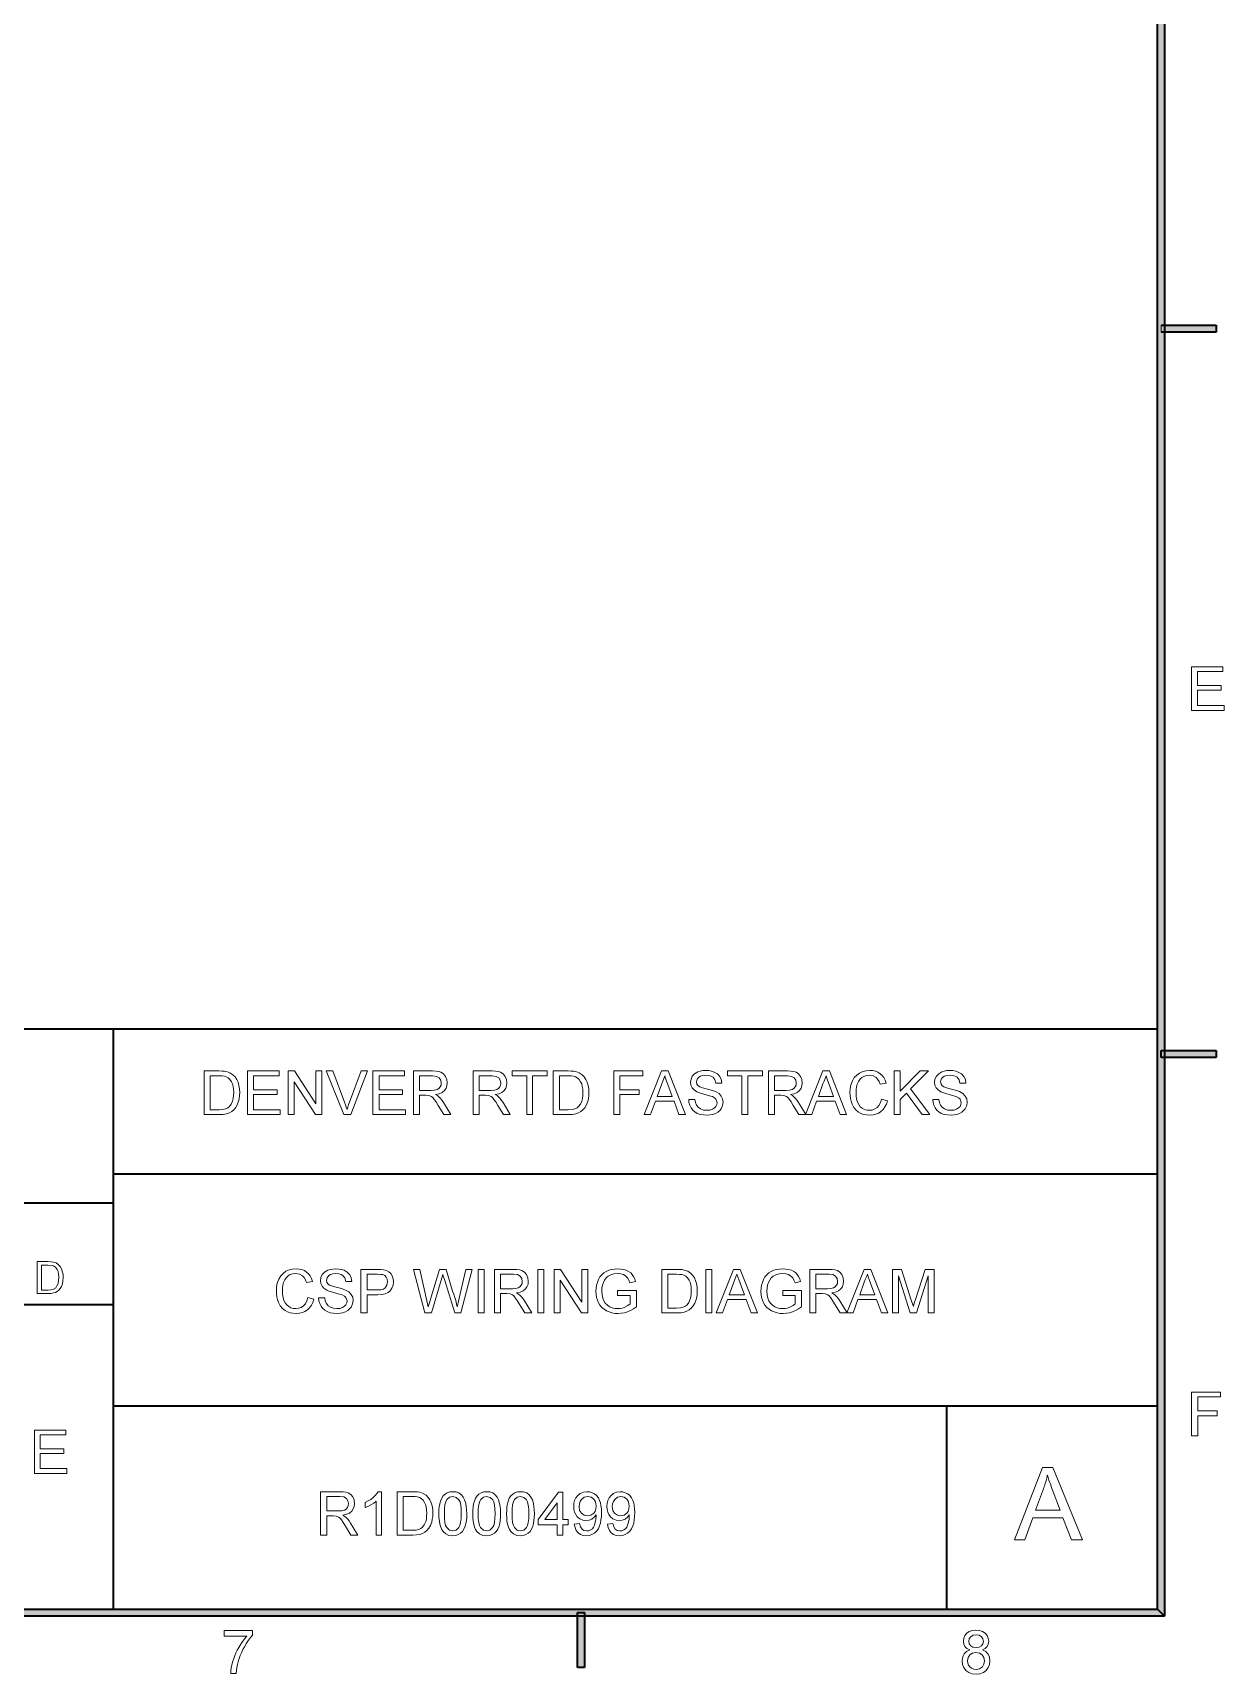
# Model space of a CAD drawing. Extents: x 23 to 417, y 3 to 294.
# Drawn here: x 332.2 to 414.4, y 5.8 to 118.9 of the extents above; entities that cross this region are included whole.
import ezdxf

# ---------------------------------------------------------------- set-up
doc = ezdxf.new("R2010")
doc.units = 0

msp = doc.modelspace()

# ---------------------------------------------------------------- linework, layer by layer
at = {"color": 7, "lineweight": 35}
for p, q in [((409.76, 10.24), (409.76, 286.76)), ((410.24, 287.24), (410.24, 9.76)), ((30.24, 50.24), (409.76, 50.24)), ((337.76, 10.24), (337.76, 50.24)), ((337.76, 40.24), (409.76, 40.24)), ((250.76, 38.24), (337.76, 38.24)), ((250.76, 31.24), (337.76, 31.24)), ((337.76, 24.24), (409.76, 24.24)), ((30.24, 10.24), (409.76, 10.24)), ((410.24, 9.76), (29.76, 9.76))]:
    msp.add_line(p, q, dxfattribs=at)
at = {"color": 7, "lineweight": 35, "ltscale": 0.095}
for p, q in [((410, 98.74), (413.8, 98.74)), ((413.8, 98.26), (410, 98.26)), ((410.01, 48.74), (413.81, 48.74)), ((413.81, 48.26), (410.01, 48.26)), ((369.76, 6.2), (369.76, 10)), ((370.24, 10), (370.24, 6.2))]:
    msp.add_line(p, q, dxfattribs=at)
at = {"color": 7, "lineweight": 13, "ltscale": 0.011875}
msp.add_line((410, 98.26), (410, 98.74), dxfattribs=at)
at = {"color": 7, "lineweight": 35, "ltscale": 0.011875}
for p, q in [((413.8, 98.74), (413.8, 98.26)), ((410.01, 48.26), (410.01, 48.74)), ((413.81, 48.74), (413.81, 48.26))]:
    msp.add_line(p, q, dxfattribs=at)
at = {"color": 7, "lineweight": 35, "ltscale": 0.35}
msp.add_line((395.2, 24.24), (395.2, 10.24), dxfattribs=at)
at = {"color": 7, "lineweight": 35, "ltscale": 0.016793}
for p, q in [((410.24, 9.76), (409.76, 10.24)), ((409.76, 10.24), (410.24, 9.76))]:
    msp.add_line(p, q, dxfattribs=at)
at = {"color": 7, "lineweight": 35, "ltscale": 0.011874}
for p, q in [((369.76, 10), (370.24, 10)), ((370.24, 6.2), (369.76, 6.2))]:
    msp.add_line(p, q, dxfattribs=at)
at = {"color": 7, "lineweight": 13}
for points in [[(412.1, 72.19), (412.1, 75.19), (414.27, 75.19), (414.27, 74.86), (412.52, 74.86), (412.52, 73.9), (414.15, 73.9), (414.15, 73.57), (412.52, 73.57), (412.52, 72.53), (414.35, 72.53), (414.35, 72.19)], [(344.01, 44.33), (344.01, 47.33), (345.04, 47.33), (345.25, 47.32), (345.43, 47.31), (345.57, 47.29), (345.8, 47.2), (346, 47.07), (346.15, 46.92), (346.26, 46.75), (346.36, 46.56), (346.42, 46.34), (346.46, 46.1), (346.47, 45.84), (346.46, 45.63), (346.44, 45.42), (346.39, 45.24), (346.3, 45), (346.19, 44.8), (346.06, 44.65), (345.92, 44.53), (345.76, 44.44), (345.56, 44.38), (345.34, 44.34), (345.09, 44.33)], [(344.43, 44.66), (345.05, 44.66), (345.31, 44.68), (345.5, 44.72), (345.65, 44.79), (345.77, 44.88), (345.89, 45.04), (345.98, 45.26), (346.02, 45.44), (346.05, 45.63), (346.06, 45.85), (346.05, 46.08), (346.02, 46.27), (345.97, 46.44), (345.91, 46.59), (345.8, 46.74), (345.68, 46.86), (345.54, 46.93), (345.42, 46.97), (345.25, 46.99), (345.04, 46.99), (344.43, 46.99)], [(347.01, 44.33), (347.01, 47.33), (349.18, 47.33), (349.18, 46.99), (347.43, 46.99), (347.43, 46.04), (349.06, 46.04), (349.06, 45.7), (347.43, 45.7), (347.43, 44.66), (349.26, 44.66), (349.26, 44.33)], [(349.81, 44.33), (349.81, 47.33), (350.25, 47.33), (351.72, 45.06), (351.72, 47.33), (352.14, 47.33), (352.14, 44.33), (351.7, 44.33), (350.22, 46.59), (350.22, 44.33)], [(353.65, 44.33), (352.44, 47.33), (352.89, 47.33), (353.7, 45.17), (353.77, 45), (353.82, 44.84), (353.87, 44.68), (353.92, 44.84), (353.97, 45.01), (354.03, 45.17), (354.85, 47.33), (355.29, 47.33), (354.13, 44.33)], [(355.66, 44.33), (355.66, 47.33), (357.83, 47.33), (357.83, 46.99), (356.08, 46.99), (356.08, 46.04), (357.7, 46.04), (357.7, 45.7), (356.08, 45.7), (356.08, 44.66), (357.91, 44.66), (357.91, 44.33)], [(358.45, 44.33), (358.45, 47.33), (359.76, 47.33), (360, 47.32), (360.19, 47.29), (360.34, 47.25), (360.52, 47.14), (360.66, 46.96), (360.75, 46.75), (360.78, 46.51), (360.76, 46.31), (360.7, 46.14), (360.59, 45.98), (360.43, 45.85), (360.23, 45.76), (359.97, 45.7), (360.11, 45.63), (360.21, 45.55), (360.32, 45.44), (360.42, 45.3), (360.52, 45.15), (361.02, 44.33), (360.54, 44.33), (360.16, 44.96), (360.01, 45.2), (359.89, 45.37), (359.78, 45.5), (359.69, 45.57), (359.52, 45.65), (359.31, 45.66), (358.87, 45.66), (358.87, 44.33)], [(358.87, 45.99), (359.68, 45.99), (359.91, 46.01), (360.08, 46.05), (360.21, 46.13), (360.29, 46.23), (360.35, 46.36), (360.37, 46.5), (360.33, 46.7), (360.22, 46.86), (360.04, 46.96), (359.78, 46.99), (358.87, 46.99)], [(362.56, 44.33), (362.56, 47.33), (363.87, 47.33), (364.11, 47.32), (364.3, 47.29), (364.46, 47.25), (364.64, 47.14), (364.78, 46.96), (364.87, 46.75), (364.9, 46.51), (364.87, 46.31), (364.81, 46.14), (364.7, 45.98), (364.54, 45.85), (364.34, 45.76), (364.09, 45.7), (364.22, 45.63), (364.32, 45.55), (364.43, 45.44), (364.53, 45.3), (364.63, 45.15), (365.13, 44.33), (364.65, 44.33), (364.27, 44.96), (364.12, 45.2), (364, 45.37), (363.9, 45.5), (363.8, 45.57), (363.63, 45.65), (363.42, 45.66), (362.98, 45.66), (362.98, 44.33)], [(362.98, 45.99), (363.8, 45.99), (364.03, 46.01), (364.2, 46.05), (364.32, 46.13), (364.41, 46.23), (364.46, 46.36), (364.48, 46.5), (364.44, 46.7), (364.34, 46.86), (364.15, 46.96), (363.89, 46.99), (362.98, 46.99)], [(366.26, 44.33), (366.26, 46.99), (365.26, 46.99), (365.26, 47.33), (367.67, 47.33), (367.67, 46.99), (366.67, 46.99), (366.67, 44.33)], [(368.09, 44.33), (368.09, 47.33), (369.11, 47.33), (369.33, 47.32), (369.5, 47.31), (369.64, 47.29), (369.88, 47.2), (370.08, 47.07), (370.22, 46.92), (370.34, 46.75), (370.43, 46.56), (370.5, 46.34), (370.54, 46.1), (370.55, 45.84), (370.54, 45.63), (370.51, 45.42), (370.47, 45.24), (370.38, 45), (370.27, 44.8), (370.14, 44.65), (370, 44.53), (369.83, 44.44), (369.64, 44.38), (369.42, 44.34), (369.16, 44.33)], [(368.51, 44.66), (369.13, 44.66), (369.39, 44.68), (369.58, 44.72), (369.73, 44.79), (369.84, 44.88), (369.96, 45.04), (370.06, 45.26), (370.1, 45.44), (370.12, 45.63), (370.13, 45.85), (370.12, 46.08), (370.09, 46.27), (370.05, 46.44), (369.98, 46.59), (369.88, 46.74), (369.75, 46.86), (369.62, 46.93), (369.49, 46.97), (369.33, 46.99), (369.12, 46.99), (368.51, 46.99)], [(372.26, 44.33), (372.26, 47.33), (374.26, 47.33), (374.26, 46.99), (372.67, 46.99), (372.67, 46.04), (374.01, 46.04), (374.01, 45.7), (372.67, 45.7), (372.67, 44.33)], [(374.36, 44.33), (375.55, 47.33), (376.01, 47.33), (377.2, 44.33), (376.76, 44.33), (376.42, 45.24), (375.14, 45.24), (374.8, 44.33)], [(375.26, 45.58), (376.3, 45.58), (376, 46.39), (375.91, 46.62), (375.84, 46.83), (375.78, 46.99), (375.71, 46.81), (375.64, 46.63), (375.57, 46.44)], [(377.43, 45.37), (377.85, 45.37), (377.89, 45.15), (377.96, 44.97), (378.08, 44.83), (378.25, 44.72), (378.46, 44.64), (378.69, 44.62), (378.89, 44.64), (379.06, 44.69), (379.21, 44.78), (379.31, 44.89), (379.37, 45.02), (379.39, 45.15), (379.31, 45.39), (379.21, 45.48), (379.06, 45.56), (378.95, 45.6), (378.78, 45.65), (378.56, 45.71), (378.32, 45.77), (378.13, 45.84), (378, 45.9), (377.8, 46.02), (377.66, 46.17), (377.58, 46.35), (377.56, 46.55), (377.59, 46.77), (377.68, 46.97), (377.84, 47.14), (378.06, 47.27), (378.23, 47.32), (378.41, 47.36), (378.6, 47.37), (378.82, 47.36), (379.01, 47.32), (379.19, 47.26), (379.41, 47.14), (379.58, 46.96), (379.68, 46.74), (379.72, 46.49), (379.31, 46.49), (379.24, 46.73), (379.11, 46.9), (378.98, 46.98), (378.82, 47.02), (378.62, 47.04), (378.41, 47.02), (378.25, 46.98), (378.13, 46.9), (378.01, 46.76), (377.97, 46.58), (378, 46.43), (378.08, 46.31), (378.19, 46.24), (378.38, 46.17), (378.64, 46.1), (378.92, 46.03), (379.13, 45.96), (379.28, 45.91), (379.52, 45.77), (379.68, 45.6), (379.77, 45.41), (379.81, 45.18), (379.77, 44.95), (379.67, 44.73), (379.57, 44.6), (379.43, 44.49), (379.28, 44.4), (379.1, 44.34), (378.91, 44.3), (378.7, 44.29), (378.45, 44.3), (378.22, 44.34), (378.02, 44.41), (377.85, 44.51), (377.71, 44.64), (377.59, 44.79), (377.51, 44.97), (377.45, 45.16)], [(381.1, 44.33), (381.1, 46.99), (380.1, 46.99), (380.1, 47.33), (382.51, 47.33), (382.51, 46.99), (381.51, 46.99), (381.51, 44.33)], [(382.93, 44.33), (382.93, 47.33), (384.24, 47.33), (384.48, 47.32), (384.67, 47.29), (384.83, 47.25), (385, 47.14), (385.14, 46.96), (385.23, 46.75), (385.26, 46.51), (385.24, 46.31), (385.18, 46.14), (385.07, 45.98), (384.91, 45.85), (384.71, 45.76), (384.45, 45.7), (384.59, 45.63), (384.69, 45.55), (384.8, 45.44), (384.9, 45.3), (385, 45.15), (385.5, 44.33), (385.02, 44.33), (384.64, 44.96), (384.49, 45.2), (384.37, 45.37), (384.26, 45.5), (384.17, 45.57), (384, 45.65), (383.79, 45.66), (383.35, 45.66), (383.35, 44.33)], [(383.35, 45.99), (384.16, 45.99), (384.39, 46.01), (384.56, 46.05), (384.69, 46.13), (384.77, 46.23), (384.83, 46.36), (384.85, 46.5), (384.81, 46.7), (384.71, 46.86), (384.52, 46.96), (384.26, 46.99), (383.35, 46.99)], [(385.48, 44.33), (386.67, 47.33), (387.13, 47.33), (388.32, 44.33), (387.88, 44.33), (387.54, 45.24), (386.25, 45.24), (385.92, 44.33)], [(386.38, 45.58), (387.42, 45.58), (387.12, 46.39), (387.03, 46.62), (386.96, 46.83), (386.9, 46.99), (386.83, 46.81), (386.76, 46.63), (386.69, 46.44)], [(390.72, 45.38), (391.13, 45.28), (391.06, 45.05), (390.96, 44.85), (390.84, 44.68), (390.69, 44.54), (390.53, 44.43), (390.34, 44.35), (390.14, 44.3), (389.92, 44.29), (389.7, 44.3), (389.49, 44.34), (389.31, 44.4), (389.15, 44.48), (388.97, 44.63), (388.82, 44.82), (388.7, 45.05), (388.64, 45.24), (388.59, 45.44), (388.56, 45.64), (388.55, 45.85), (388.56, 46.08), (388.59, 46.29), (388.65, 46.48), (388.72, 46.66), (388.85, 46.88), (389.02, 47.05), (389.21, 47.19), (389.43, 47.29), (389.66, 47.35), (389.91, 47.37), (390.12, 47.36), (390.31, 47.31), (390.48, 47.24), (390.64, 47.14), (390.77, 47.02), (390.89, 46.87), (390.98, 46.7), (391.05, 46.5), (390.63, 46.41), (390.56, 46.61), (390.46, 46.77), (390.35, 46.89), (390.14, 47), (389.89, 47.04), (389.69, 47.02), (389.51, 46.96), (389.36, 46.87), (389.23, 46.75), (389.13, 46.6), (389.05, 46.43), (389, 46.24), (388.98, 46.05), (388.97, 45.85), (388.98, 45.61), (389.01, 45.39), (389.07, 45.19), (389.16, 45.01), (389.26, 44.87), (389.4, 44.76), (389.55, 44.68), (389.71, 44.64), (389.88, 44.62), (390.08, 44.64), (390.26, 44.71), (390.42, 44.81), (390.55, 44.96), (390.65, 45.15)], [(391.59, 44.33), (391.59, 47.33), (392.01, 47.33), (392.01, 45.94), (393.4, 47.33), (393.97, 47.33), (392.73, 46.09), (394.05, 44.33), (393.54, 44.33), (392.44, 45.8), (392.01, 45.37), (392.01, 44.33)], [(394.26, 45.37), (394.67, 45.37), (394.72, 45.15), (394.79, 44.97), (394.91, 44.83), (395.08, 44.72), (395.28, 44.64), (395.51, 44.62), (395.71, 44.64), (395.89, 44.69), (396.03, 44.78), (396.14, 44.89), (396.2, 45.02), (396.22, 45.15), (396.14, 45.39), (396.04, 45.48), (395.88, 45.56), (395.78, 45.6), (395.61, 45.65), (395.38, 45.71), (395.15, 45.77), (394.96, 45.84), (394.82, 45.9), (394.63, 46.02), (394.49, 46.17), (394.41, 46.35), (394.38, 46.55), (394.41, 46.77), (394.51, 46.97), (394.67, 47.14), (394.88, 47.27), (395.05, 47.32), (395.24, 47.36), (395.43, 47.37), (395.64, 47.36), (395.84, 47.32), (396.01, 47.26), (396.24, 47.14), (396.4, 46.96), (396.51, 46.74), (396.55, 46.49), (396.13, 46.49), (396.07, 46.73), (395.94, 46.9), (395.81, 46.98), (395.65, 47.02), (395.45, 47.04), (395.24, 47.02), (395.08, 46.98), (394.95, 46.9), (394.84, 46.76), (394.8, 46.58), (394.83, 46.43), (394.91, 46.31), (395.02, 46.24), (395.21, 46.17), (395.47, 46.1), (395.74, 46.03), (395.96, 45.96), (396.11, 45.91), (396.34, 45.77), (396.5, 45.6), (396.6, 45.41), (396.63, 45.18), (396.6, 44.95), (396.5, 44.73), (396.39, 44.6), (396.26, 44.49), (396.1, 44.4), (395.93, 44.34), (395.74, 44.3), (395.53, 44.29), (395.27, 44.3), (395.05, 44.34), (394.85, 44.41), (394.68, 44.51), (394.54, 44.64), (394.42, 44.79), (394.33, 44.97), (394.28, 45.16)], [(332.5, 31.99), (332.5, 34.19), (333.25, 34.19), (333.47, 34.18), (333.63, 34.16), (333.81, 34.1), (333.95, 34), (334.11, 33.83), (334.21, 33.62), (334.26, 33.46), (334.29, 33.29), (334.3, 33.1), (334.28, 32.86), (334.24, 32.66), (334.17, 32.48), (334.09, 32.34), (334, 32.22), (333.89, 32.14), (333.77, 32.07), (333.63, 32.03), (333.47, 32), (333.28, 31.99)], [(332.8, 32.23), (333.26, 32.23), (333.45, 32.24), (333.59, 32.27), (333.78, 32.39), (333.87, 32.51), (333.94, 32.67), (333.98, 32.87), (333.99, 33.11), (333.98, 33.32), (333.94, 33.5), (333.88, 33.65), (333.76, 33.8), (333.62, 33.9), (333.47, 33.93), (333.25, 33.94), (332.8, 33.94)], [(351.16, 31.71), (351.58, 31.61), (351.51, 31.38), (351.41, 31.18), (351.29, 31.01), (351.14, 30.87), (350.97, 30.76), (350.79, 30.68), (350.59, 30.63), (350.37, 30.61), (350.14, 30.63), (349.94, 30.66), (349.76, 30.72), (349.6, 30.81), (349.42, 30.96), (349.27, 31.15), (349.15, 31.38), (349.08, 31.57), (349.03, 31.76), (349.01, 31.97), (349, 32.18), (349.01, 32.4), (349.04, 32.61), (349.09, 32.81), (349.17, 32.99), (349.3, 33.2), (349.46, 33.38), (349.66, 33.52), (349.88, 33.62), (350.11, 33.68), (350.36, 33.7), (350.56, 33.68), (350.75, 33.64), (350.93, 33.57), (351.08, 33.47), (351.22, 33.34), (351.33, 33.2), (351.43, 33.02), (351.5, 32.83), (351.08, 32.74), (351, 32.94), (350.91, 33.09), (350.8, 33.21), (350.59, 33.33), (350.34, 33.36), (350.13, 33.34), (349.96, 33.29), (349.8, 33.2), (349.67, 33.07), (349.57, 32.93), (349.5, 32.75), (349.45, 32.57), (349.42, 32.37), (349.41, 32.18), (349.42, 31.94), (349.46, 31.71), (349.52, 31.51), (349.6, 31.34), (349.71, 31.2), (349.85, 31.09), (350, 31.01), (350.16, 30.96), (350.33, 30.95), (350.53, 30.97), (350.71, 31.03), (350.87, 31.14), (351, 31.29), (351.09, 31.48)], [(351.91, 31.7), (352.33, 31.7), (352.37, 31.47), (352.45, 31.3), (352.56, 31.15), (352.73, 31.04), (352.94, 30.97), (353.17, 30.95), (353.37, 30.96), (353.55, 31.02), (353.69, 31.11), (353.79, 31.22), (353.85, 31.35), (353.87, 31.48), (353.79, 31.72), (353.69, 31.81), (353.54, 31.89), (353.43, 31.92), (353.27, 31.97), (353.04, 32.03), (352.8, 32.1), (352.62, 32.16), (352.48, 32.22), (352.28, 32.35), (352.15, 32.5), (352.06, 32.68), (352.04, 32.87), (352.07, 33.09), (352.16, 33.3), (352.32, 33.47), (352.54, 33.59), (352.71, 33.65), (352.89, 33.68), (353.08, 33.7), (353.3, 33.68), (353.49, 33.65), (353.67, 33.59), (353.89, 33.46), (354.06, 33.28), (354.16, 33.07), (354.2, 32.82), (353.79, 32.82), (353.72, 33.06), (353.59, 33.23), (353.46, 33.3), (353.3, 33.35), (353.1, 33.36), (352.9, 33.35), (352.73, 33.3), (352.61, 33.23), (352.49, 33.08), (352.45, 32.91), (352.48, 32.76), (352.56, 32.64), (352.67, 32.57), (352.86, 32.5), (353.12, 32.43), (353.4, 32.35), (353.61, 32.29), (353.76, 32.23), (354, 32.1), (354.16, 31.93), (354.26, 31.73), (354.29, 31.51), (354.25, 31.27), (354.15, 31.06), (354.05, 30.93), (353.92, 30.82), (353.76, 30.73), (353.58, 30.66), (353.39, 30.63), (353.18, 30.61), (352.93, 30.63), (352.7, 30.67), (352.51, 30.74), (352.34, 30.84), (352.19, 30.97), (352.08, 31.12), (351.99, 31.3), (351.93, 31.49)], [(354.83, 30.65), (354.83, 33.65), (355.94, 33.65), (356.2, 33.65), (356.39, 33.63), (356.59, 33.57), (356.75, 33.49), (356.89, 33.37), (356.99, 33.2), (357.06, 33.01), (357.08, 32.8), (357.05, 32.56), (356.97, 32.35), (356.84, 32.17), (356.7, 32.05), (356.51, 31.97), (356.28, 31.92), (355.99, 31.9), (355.25, 31.9), (355.25, 30.65)], [(355.25, 32.24), (355.99, 32.24), (356.21, 32.25), (356.38, 32.3), (356.51, 32.38), (356.62, 32.56), (356.66, 32.79), (356.64, 32.97), (356.57, 33.12), (356.47, 33.23), (356.33, 33.29), (356.2, 33.31), (355.98, 33.32), (355.25, 33.32)], [(359.23, 30.65), (358.45, 33.65), (358.88, 33.65), (359.33, 31.69), (359.38, 31.48), (359.43, 31.28), (359.47, 31.07), (359.55, 31.34), (359.61, 31.52), (359.63, 31.61), (360.24, 33.65), (360.71, 33.65), (361.15, 32.16), (361.23, 31.94), (361.3, 31.72), (361.37, 31.5), (361.43, 31.29), (361.47, 31.07), (361.51, 31.25), (361.56, 31.45), (361.61, 31.68), (362.07, 33.65), (362.5, 33.65), (361.72, 30.65), (361.3, 30.65), (360.58, 32.96), (360.51, 33.18), (360.47, 33.29), (360.41, 33.08), (360.36, 32.91), (359.7, 30.65)], [(362.91, 30.65), (362.91, 33.65), (363.33, 33.65), (363.33, 30.65)], [(364.04, 30.65), (364.04, 33.65), (365.35, 33.65), (365.58, 33.65), (365.78, 33.62), (365.93, 33.57), (366.11, 33.46), (366.25, 33.29), (366.34, 33.08), (366.37, 32.84), (366.35, 32.64), (366.28, 32.46), (366.17, 32.31), (366.02, 32.18), (365.81, 32.09), (365.56, 32.03), (365.7, 31.95), (365.79, 31.88), (365.9, 31.76), (366.01, 31.63), (366.11, 31.48), (366.61, 30.65), (366.13, 30.65), (365.75, 31.28), (365.6, 31.52), (365.47, 31.7), (365.37, 31.82), (365.28, 31.9), (365.11, 31.97), (364.89, 31.99), (364.45, 31.99), (364.45, 30.65)], [(364.45, 32.32), (365.27, 32.32), (365.5, 32.34), (365.67, 32.38), (365.79, 32.45), (365.88, 32.56), (365.94, 32.69), (365.95, 32.83), (365.92, 33.03), (365.81, 33.18), (365.63, 33.29), (365.36, 33.32), (364.45, 33.32)], [(367.02, 30.65), (367.02, 33.65), (367.44, 33.65), (367.44, 30.65)], [(368.15, 30.65), (368.15, 33.65), (368.59, 33.65), (370.07, 31.39), (370.07, 33.65), (370.48, 33.65), (370.48, 30.65), (370.04, 30.65), (368.57, 32.92), (368.57, 30.65)], [(372.52, 31.86), (372.52, 32.2), (373.82, 32.2), (373.82, 31.08), (373.62, 30.94), (373.41, 30.82), (373.21, 30.73), (373, 30.67), (372.78, 30.63), (372.57, 30.61), (372.35, 30.62), (372.14, 30.66), (371.94, 30.72), (371.76, 30.8), (371.59, 30.91), (371.44, 31.03), (371.31, 31.18), (371.21, 31.35), (371.13, 31.53), (371.07, 31.72), (371.04, 31.93), (371.02, 32.14), (371.04, 32.35), (371.07, 32.56), (371.13, 32.76), (371.21, 32.95), (371.31, 33.13), (371.43, 33.28), (371.57, 33.41), (371.74, 33.51), (371.92, 33.59), (372.11, 33.65), (372.32, 33.68), (372.53, 33.7), (372.74, 33.68), (372.94, 33.65), (373.12, 33.59), (373.29, 33.51), (373.43, 33.42), (373.54, 33.3), (373.63, 33.17), (373.71, 33.01), (373.77, 32.82), (373.38, 32.72), (373.31, 32.92), (373.22, 33.08), (373.1, 33.19), (372.93, 33.29), (372.74, 33.34), (372.53, 33.36), (372.27, 33.34), (372.06, 33.28), (371.88, 33.18), (371.74, 33.06), (371.63, 32.92), (371.55, 32.76), (371.49, 32.57), (371.45, 32.37), (371.44, 32.16), (371.46, 31.9), (371.5, 31.68), (371.58, 31.48), (371.68, 31.32), (371.82, 31.18), (371.98, 31.08), (372.15, 31), (372.34, 30.96), (372.53, 30.95), (372.7, 30.96), (372.87, 30.99), (373.03, 31.05), (373.24, 31.16), (373.4, 31.27), (373.4, 31.86)], [(375.57, 30.65), (375.57, 33.65), (376.59, 33.65), (376.8, 33.65), (376.98, 33.64), (377.12, 33.61), (377.36, 33.53), (377.56, 33.4), (377.7, 33.25), (377.82, 33.08), (377.91, 32.88), (377.97, 32.67), (378.01, 32.43), (378.02, 32.17), (378.02, 31.95), (377.99, 31.75), (377.94, 31.57), (377.85, 31.32), (377.74, 31.13), (377.61, 30.97), (377.47, 30.86), (377.31, 30.77), (377.12, 30.71), (376.89, 30.67), (376.64, 30.65)], [(375.98, 30.99), (376.6, 30.99), (376.86, 31), (377.06, 31.04), (377.2, 31.11), (377.32, 31.2), (377.44, 31.37), (377.53, 31.59), (377.57, 31.76), (377.6, 31.96), (377.61, 32.18), (377.6, 32.4), (377.57, 32.6), (377.52, 32.77), (377.46, 32.91), (377.35, 33.07), (377.23, 33.18), (377.09, 33.26), (376.97, 33.29), (376.8, 33.31), (376.59, 33.32), (375.98, 33.32)], [(378.61, 30.65), (378.61, 33.65), (379.02, 33.65), (379.02, 30.65)], [(379.33, 30.65), (380.52, 33.65), (380.98, 33.65), (382.17, 30.65), (381.73, 30.65), (381.4, 31.57), (380.11, 31.57), (379.77, 30.65)], [(380.23, 31.9), (381.27, 31.9), (380.98, 32.71), (380.89, 32.95), (380.82, 33.15), (380.75, 33.32), (380.69, 33.14), (380.62, 32.95), (380.55, 32.77)], [(383.91, 31.86), (383.91, 32.2), (385.2, 32.2), (385.2, 31.08), (385, 30.94), (384.8, 30.82), (384.59, 30.73), (384.38, 30.67), (384.17, 30.63), (383.95, 30.61), (383.73, 30.62), (383.52, 30.66), (383.33, 30.72), (383.14, 30.8), (382.97, 30.91), (382.82, 31.03), (382.69, 31.18), (382.59, 31.35), (382.51, 31.53), (382.45, 31.72), (382.42, 31.93), (382.41, 32.14), (382.42, 32.35), (382.45, 32.56), (382.51, 32.76), (382.59, 32.95), (382.69, 33.13), (382.81, 33.28), (382.96, 33.41), (383.12, 33.51), (383.3, 33.59), (383.49, 33.65), (383.7, 33.68), (383.92, 33.7), (384.13, 33.68), (384.32, 33.65), (384.51, 33.59), (384.67, 33.51), (384.81, 33.42), (384.92, 33.3), (385.01, 33.17), (385.09, 33.01), (385.15, 32.82), (384.77, 32.72), (384.69, 32.92), (384.6, 33.08), (384.48, 33.19), (384.32, 33.29), (384.12, 33.34), (383.91, 33.36), (383.66, 33.34), (383.44, 33.28), (383.26, 33.18), (383.12, 33.06), (383.02, 32.92), (382.94, 32.76), (382.87, 32.57), (382.83, 32.37), (382.82, 32.16), (382.84, 31.9), (382.88, 31.68), (382.96, 31.48), (383.06, 31.32), (383.2, 31.18), (383.36, 31.08), (383.54, 31), (383.72, 30.96), (383.91, 30.95), (384.08, 30.96), (384.25, 30.99), (384.41, 31.05), (384.63, 31.16), (384.78, 31.27), (384.78, 31.86)], [(385.78, 30.65), (385.78, 33.65), (387.09, 33.65), (387.33, 33.65), (387.52, 33.62), (387.68, 33.57), (387.85, 33.46), (387.99, 33.29), (388.08, 33.08), (388.11, 32.84), (388.09, 32.64), (388.03, 32.46), (387.92, 32.31), (387.76, 32.18), (387.56, 32.09), (387.3, 32.03), (387.44, 31.95), (387.54, 31.88), (387.65, 31.76), (387.75, 31.63), (387.85, 31.48), (388.35, 30.65), (387.87, 30.65), (387.49, 31.28), (387.34, 31.52), (387.22, 31.7), (387.11, 31.82), (387.02, 31.9), (386.85, 31.97), (386.64, 31.99), (386.2, 31.99), (386.2, 30.65)], [(386.2, 32.32), (387.01, 32.32), (387.24, 32.34), (387.41, 32.38), (387.54, 32.45), (387.62, 32.56), (387.68, 32.69), (387.7, 32.83), (387.66, 33.03), (387.56, 33.18), (387.37, 33.29), (387.11, 33.32), (386.2, 33.32)], [(388.33, 30.65), (389.52, 33.65), (389.98, 33.65), (391.17, 30.65), (390.73, 30.65), (390.39, 31.57), (389.1, 31.57), (388.77, 30.65)], [(389.23, 31.9), (390.27, 31.9), (389.97, 32.71), (389.88, 32.95), (389.81, 33.15), (389.75, 33.32), (389.68, 33.14), (389.61, 32.95), (389.54, 32.77)], [(391.48, 30.65), (391.48, 33.65), (392.1, 33.65), (392.78, 31.54), (392.86, 31.29), (392.92, 31.1), (392.96, 31.23), (393.01, 31.39), (393.07, 31.58), (393.74, 33.65), (394.36, 33.65), (394.36, 30.65), (393.94, 30.65), (393.94, 33.2), (393.13, 30.65), (392.71, 30.65), (391.9, 33.2), (391.9, 30.65)], [(412.11, 22.19), (412.11, 25.19), (414.11, 25.19), (414.11, 24.86), (412.53, 24.86), (412.53, 23.9), (413.86, 23.9), (413.86, 23.57), (412.53, 23.57), (412.53, 22.19)], [(332.31, 19.58), (332.31, 22.58), (334.47, 22.58), (334.47, 22.25), (332.72, 22.25), (332.72, 21.29), (334.35, 21.29), (334.35, 20.96), (332.72, 20.96), (332.72, 19.92), (334.56, 19.92), (334.56, 19.58)], [(399.9, 15), (401.82, 20), (402.53, 20), (404.58, 15), (403.83, 15), (403.24, 16.52), (401.15, 16.52), (400.6, 15)], [(401.34, 17.06), (403.04, 17.06), (402.52, 18.44), (402.47, 18.56), (402.43, 18.68), (402.39, 18.8), (402.35, 18.91), (402.31, 19.02), (402.27, 19.12), (402.24, 19.21), (402.21, 19.31), (402.19, 19.39), (402.16, 19.48), (402.14, 19.38), (402.12, 19.29), (402.1, 19.19), (402.07, 19.09), (402.05, 19), (402.02, 18.9), (401.99, 18.81), (401.96, 18.71), (401.93, 18.62), (401.89, 18.52)], [(352.05, 15.33), (352.05, 18.33), (353.36, 18.33), (353.6, 18.32), (353.79, 18.3), (353.95, 18.25), (354.13, 18.14), (354.27, 17.97), (354.36, 17.76), (354.38, 17.52), (354.36, 17.32), (354.3, 17.14), (354.19, 16.99), (354.03, 16.86), (353.83, 16.77), (353.58, 16.71), (353.71, 16.63), (353.81, 16.56), (353.92, 16.44), (354.02, 16.31), (354.12, 16.16), (354.62, 15.33), (354.14, 15.33), (353.76, 15.96), (353.61, 16.2), (353.49, 16.38), (353.39, 16.5), (353.29, 16.58), (353.12, 16.65), (352.91, 16.67), (352.47, 16.67), (352.47, 15.33)], [(356.25, 15.33), (355.87, 15.33), (355.87, 17.67), (355.72, 17.55), (355.52, 17.42), (355.31, 17.31), (355.12, 17.23), (355.12, 17.58), (355.32, 17.69), (355.51, 17.8), (355.67, 17.93), (355.81, 18.07), (355.92, 18.2), (356.01, 18.33), (356.25, 18.33)], [(357.33, 15.33), (357.33, 18.33), (358.35, 18.33), (358.57, 18.33), (358.74, 18.31), (358.88, 18.29), (359.12, 18.21), (359.32, 18.08), (359.46, 17.93), (359.58, 17.76), (359.67, 17.56), (359.74, 17.35), (359.78, 17.11), (359.79, 16.85), (359.78, 16.63), (359.75, 16.43), (359.71, 16.24), (359.62, 16), (359.51, 15.81), (359.38, 15.65), (359.24, 15.54), (359.07, 15.45), (358.88, 15.38), (358.66, 15.35), (358.4, 15.33)], [(360.21, 16.81), (360.21, 17.06), (360.23, 17.29), (360.27, 17.49), (360.31, 17.67), (360.4, 17.88), (360.5, 18.04), (360.63, 18.17), (360.78, 18.26), (360.96, 18.32), (361.16, 18.33), (361.39, 18.31), (361.59, 18.24), (361.76, 18.12), (361.88, 17.96), (361.98, 17.76), (362.06, 17.52), (362.09, 17.32), (362.11, 17.09), (362.12, 16.81), (362.12, 16.56), (362.1, 16.34), (362.06, 16.13), (362.02, 15.96), (361.93, 15.75), (361.83, 15.59), (361.7, 15.46), (361.54, 15.37), (361.37, 15.31), (361.16, 15.29), (360.9, 15.32), (360.68, 15.42), (360.5, 15.58), (360.41, 15.72), (360.33, 15.89), (360.28, 16.08), (360.24, 16.3), (360.21, 16.54)], [(362.54, 16.81), (362.55, 17.06), (362.57, 17.29), (362.6, 17.49), (362.65, 17.67), (362.73, 17.88), (362.84, 18.04), (362.96, 18.17), (363.12, 18.26), (363.3, 18.32), (363.5, 18.33), (363.72, 18.31), (363.92, 18.24), (364.09, 18.12), (364.22, 17.96), (364.31, 17.76), (364.39, 17.52), (364.43, 17.32), (364.45, 17.09), (364.46, 16.81), (364.45, 16.56), (364.43, 16.34), (364.4, 16.13), (364.35, 15.96), (364.27, 15.75), (364.16, 15.59), (364.03, 15.46), (363.88, 15.37), (363.7, 15.31), (363.5, 15.29), (363.23, 15.32), (363.01, 15.42), (362.83, 15.58), (362.74, 15.72), (362.67, 15.89), (362.61, 16.08), (362.57, 16.3), (362.55, 16.54)], [(364.87, 16.81), (364.88, 17.06), (364.9, 17.29), (364.93, 17.49), (364.98, 17.67), (365.06, 17.88), (365.17, 18.04), (365.3, 18.17), (365.45, 18.26), (365.63, 18.32), (365.83, 18.33), (366.05, 18.31), (366.26, 18.24), (366.42, 18.12), (366.55, 17.96), (366.65, 17.76), (366.72, 17.52), (366.76, 17.32), (366.78, 17.09), (366.79, 16.81), (366.78, 16.56), (366.76, 16.34), (366.73, 16.13), (366.68, 15.96), (366.6, 15.75), (366.49, 15.59), (366.36, 15.46), (366.21, 15.37), (366.03, 15.31), (365.83, 15.29), (365.57, 15.32), (365.34, 15.42), (365.16, 15.58), (365.07, 15.72), (365, 15.89), (364.94, 16.08), (364.9, 16.3), (364.88, 16.54)], [(368.37, 15.33), (368.37, 16.04), (367.04, 16.04), (367.04, 16.42), (368.46, 18.29), (368.75, 18.29), (368.75, 16.42), (369.12, 16.42), (369.12, 16.04), (368.75, 16.04), (368.75, 15.33)], [(369.54, 16.08), (369.91, 16.13), (369.98, 15.9), (370.08, 15.74), (370.21, 15.66), (370.38, 15.63), (370.53, 15.64), (370.67, 15.7), (370.79, 15.78), (370.87, 15.89), (370.93, 16.03), (370.99, 16.22), (371.03, 16.43), (371.04, 16.65), (371.04, 16.73), (370.91, 16.57), (370.75, 16.44), (370.56, 16.36), (370.35, 16.33), (370.12, 16.36), (369.92, 16.45), (369.74, 16.6), (369.64, 16.75), (369.56, 16.92), (369.51, 17.11), (369.5, 17.32), (369.51, 17.54), (369.56, 17.73), (369.64, 17.9), (369.76, 18.05), (369.95, 18.21), (370.17, 18.3), (370.41, 18.33), (370.6, 18.32), (370.77, 18.26), (370.93, 18.18), (371.08, 18.06), (371.2, 17.91), (371.29, 17.73), (371.34, 17.57), (371.38, 17.38), (371.41, 17.15), (371.41, 16.89), (371.41, 16.62), (371.38, 16.38), (371.34, 16.17), (371.29, 15.98), (371.2, 15.78), (371.08, 15.6), (370.93, 15.47), (370.76, 15.37), (370.57, 15.31), (370.36, 15.29), (370.15, 15.32), (369.96, 15.38), (369.8, 15.5), (369.67, 15.66), (369.59, 15.85)], [(371.83, 16.08), (372.21, 16.13), (372.27, 15.9), (372.37, 15.74), (372.5, 15.66), (372.67, 15.63), (372.83, 15.64), (372.96, 15.7), (373.08, 15.78), (373.16, 15.89), (373.22, 16.03), (373.28, 16.22), (373.32, 16.43), (373.33, 16.65), (373.33, 16.73), (373.2, 16.57), (373.04, 16.44), (372.85, 16.36), (372.64, 16.33), (372.42, 16.36), (372.21, 16.45), (372.04, 16.6), (371.93, 16.75), (371.85, 16.92), (371.8, 17.11), (371.79, 17.32), (371.8, 17.54), (371.85, 17.73), (371.94, 17.9), (372.05, 18.05), (372.24, 18.21), (372.46, 18.3), (372.71, 18.33), (372.89, 18.32), (373.06, 18.26), (373.23, 18.18), (373.37, 18.06), (373.49, 17.91), (373.58, 17.73), (373.64, 17.57), (373.67, 17.38), (373.7, 17.15), (373.71, 16.89), (373.7, 16.62), (373.67, 16.38), (373.64, 16.17), (373.58, 15.98), (373.49, 15.78), (373.37, 15.6), (373.22, 15.47), (373.05, 15.37), (372.86, 15.31), (372.65, 15.29), (372.44, 15.32), (372.25, 15.38), (372.09, 15.5), (371.97, 15.66), (371.88, 15.85)], [(352.47, 17), (353.29, 17), (353.52, 17.01), (353.69, 17.06), (353.81, 17.13), (353.9, 17.24), (353.95, 17.37), (353.97, 17.51), (353.93, 17.71), (353.83, 17.86), (353.64, 17.97), (353.38, 18), (352.47, 18)], [(357.75, 15.67), (358.37, 15.67), (358.63, 15.68), (358.82, 15.72), (358.97, 15.79), (359.08, 15.88), (359.2, 16.05), (359.3, 16.27), (359.34, 16.44), (359.36, 16.64), (359.37, 16.86), (359.36, 17.08), (359.33, 17.28), (359.29, 17.45), (359.22, 17.59), (359.11, 17.75), (358.99, 17.86), (358.86, 17.94), (358.73, 17.97), (358.57, 17.99), (358.36, 18), (357.75, 18)], [(360.58, 16.81), (360.59, 16.48), (360.62, 16.21), (360.67, 16), (360.75, 15.85), (360.94, 15.68), (361.16, 15.63), (361.39, 15.68), (361.58, 15.85), (361.65, 16), (361.7, 16.21), (361.74, 16.48), (361.75, 16.81), (361.74, 17.14), (361.71, 17.41), (361.66, 17.62), (361.58, 17.76), (361.4, 17.94), (361.16, 18), (360.94, 17.95), (360.75, 17.79), (360.68, 17.63), (360.62, 17.42), (360.59, 17.14)], [(362.91, 16.81), (362.92, 16.48), (362.96, 16.21), (363.01, 16), (363.08, 15.85), (363.27, 15.68), (363.5, 15.63), (363.72, 15.68), (363.91, 15.85), (363.99, 16), (364.04, 16.21), (364.07, 16.48), (364.08, 16.81), (364.07, 17.14), (364.04, 17.41), (363.99, 17.62), (363.92, 17.76), (363.73, 17.94), (363.49, 18), (363.27, 17.95), (363.09, 17.79), (363.01, 17.63), (362.96, 17.42), (362.92, 17.14)], [(365.25, 16.81), (365.26, 16.48), (365.29, 16.21), (365.34, 16), (365.42, 15.85), (365.6, 15.68), (365.83, 15.63), (366.06, 15.68), (366.25, 15.85), (366.32, 16), (366.37, 16.21), (366.4, 16.48), (366.41, 16.81), (366.4, 17.14), (366.37, 17.41), (366.32, 17.62), (366.25, 17.76), (366.06, 17.94), (365.83, 18), (365.6, 17.95), (365.42, 17.79), (365.35, 17.63), (365.29, 17.42), (365.26, 17.14)], [(368.37, 16.42), (368.37, 17.57), (367.5, 16.42)], [(371.04, 17.33), (371.02, 17.52), (370.97, 17.68), (370.88, 17.82), (370.7, 17.96), (370.47, 18), (370.23, 17.95), (370.04, 17.8), (369.95, 17.66), (369.89, 17.49), (369.87, 17.3), (369.91, 17.04), (370.03, 16.84), (370.22, 16.71), (370.46, 16.67), (370.69, 16.71), (370.88, 16.84), (370.97, 16.97), (371.02, 17.14)], [(373.33, 17.33), (373.31, 17.52), (373.26, 17.68), (373.17, 17.82), (372.99, 17.96), (372.76, 18), (372.52, 17.95), (372.33, 17.8), (372.24, 17.66), (372.18, 17.49), (372.16, 17.3), (372.2, 17.04), (372.32, 16.84), (372.51, 16.71), (372.75, 16.67), (372.98, 16.71), (373.17, 16.84), (373.26, 16.97), (373.31, 17.14)], [(345.39, 8.38), (345.39, 8.75), (347.35, 8.75), (347.35, 8.45), (347.21, 8.28), (347.07, 8.09), (346.93, 7.88), (346.79, 7.64), (346.68, 7.44), (346.59, 7.23), (346.5, 7.03), (346.43, 6.82), (346.36, 6.61), (346.31, 6.42), (346.27, 6.22), (346.24, 6.01), (346.22, 5.79), (345.85, 5.79), (345.86, 5.98), (345.89, 6.18), (345.93, 6.4), (346, 6.64), (346.06, 6.84), (346.13, 7.03), (346.21, 7.22), (346.3, 7.41), (346.41, 7.6), (346.54, 7.82), (346.68, 8.02), (346.82, 8.21), (346.97, 8.38)], [(396.82, 7.43), (396.62, 7.53), (396.48, 7.66), (396.4, 7.83), (396.37, 8.03), (396.4, 8.23), (396.48, 8.41), (396.61, 8.57), (396.78, 8.69), (397, 8.77), (397.24, 8.79), (397.49, 8.77), (397.7, 8.69), (397.88, 8.57), (398.01, 8.41), (398.09, 8.22), (398.12, 8.02), (398.09, 7.83), (398.01, 7.66), (397.87, 7.53), (397.68, 7.43), (397.91, 7.31), (398.07, 7.14), (398.17, 6.92), (398.2, 6.66), (398.18, 6.42), (398.09, 6.2), (397.94, 6.01), (397.75, 5.87), (397.51, 5.78), (397.25, 5.75), (396.98, 5.78), (396.75, 5.87), (396.55, 6.01), (396.41, 6.2), (396.32, 6.42), (396.29, 6.67), (396.3, 6.85), (396.35, 7.02), (396.43, 7.16), (396.59, 7.32)], [(396.75, 8.03), (396.78, 7.85), (396.88, 7.71), (397.03, 7.62), (397.25, 7.58), (397.46, 7.62), (397.62, 7.71), (397.71, 7.85), (397.75, 8.01), (397.71, 8.19), (397.61, 8.33), (397.46, 8.43), (397.25, 8.46), (397.04, 8.43), (396.88, 8.33), (396.78, 8.2)], [(396.66, 6.67), (396.68, 6.52), (396.72, 6.38), (396.81, 6.25), (396.94, 6.16), (397.09, 6.1), (397.25, 6.08), (397.49, 6.12), (397.68, 6.25), (397.79, 6.43), (397.83, 6.66), (397.79, 6.89), (397.67, 7.08), (397.48, 7.21), (397.24, 7.25), (397, 7.21), (396.82, 7.09), (396.7, 6.9)]]:
    msp.add_lwpolyline(points, close=True, dxfattribs=at)
at = {"color": 7, "lineweight": 5}
for points in [[(410.24, 9.76), (409.76, 10.24), (410.24, 287.24), (409.76, 286.76)], [(413.8, 98.26), (413.8, 98.74), (410, 98.26), (410, 98.74)], [(413.81, 48.26), (413.81, 48.74), (410.01, 48.26), (410.01, 48.74)], [(29.76, 9.76), (30.24, 10.24), (410.24, 9.76), (409.76, 10.24)], [(369.76, 6.2), (370.24, 6.2), (369.76, 10), (370.24, 10)]]:
    msp.add_solid(points, dxfattribs=at)

doc.saveas('drawing.dxf')
